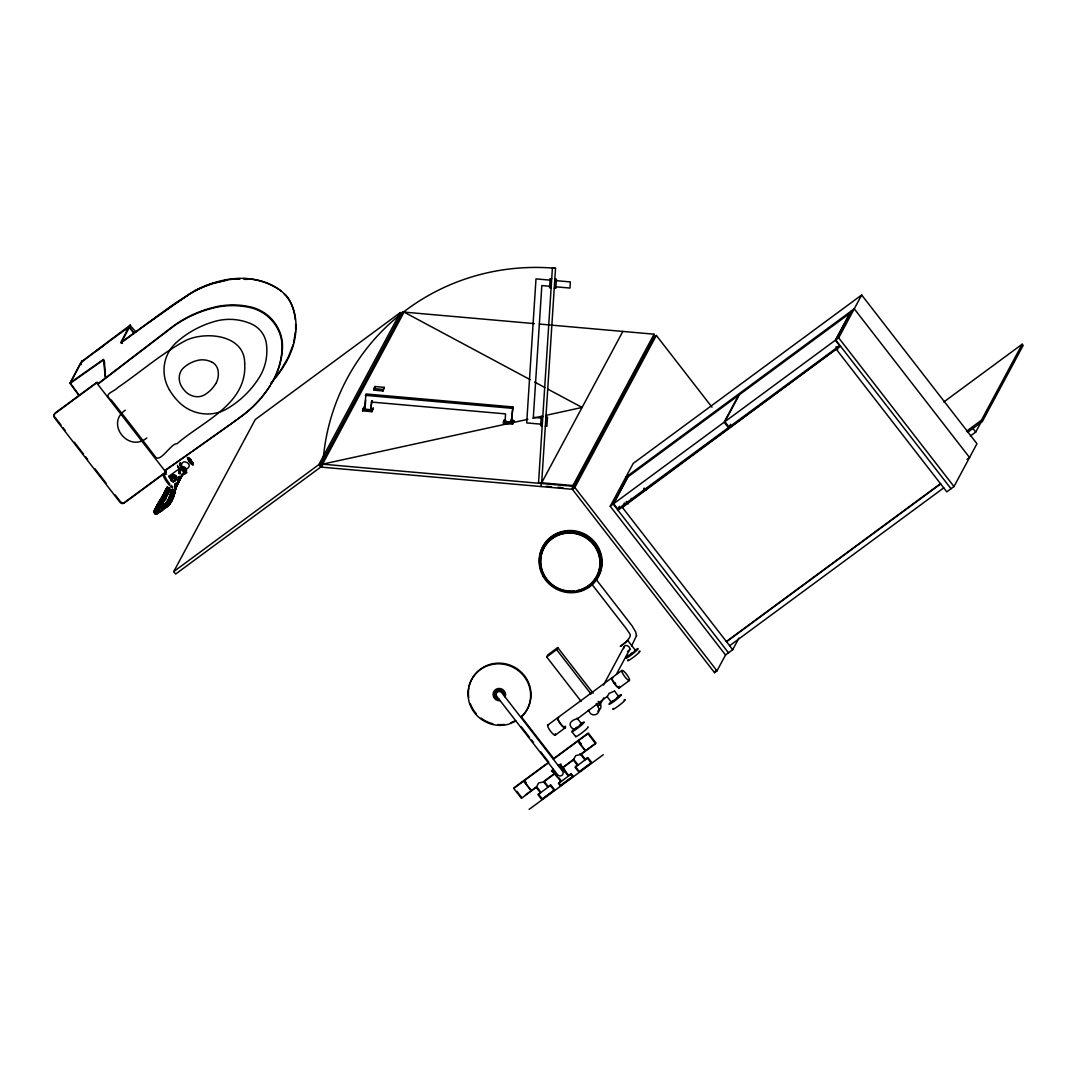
<?xml version="1.0" encoding="UTF-8"?>
<svg xmlns="http://www.w3.org/2000/svg" width="1077" height="1077" viewBox="0 0 1077 1077"><rect width="100%" height="100%" fill="white"/><g stroke="black" fill="none" stroke-linecap="round" stroke-linejoin="round"><path stroke-width="1.5" d="M166.343 503.457L168.174 501.37L169.681 502.38L169.829 503.861M181.501 465.897C181.286 457.348 194.17 464.429 187.115 468.616M192.554 463.81L192.554 463.81A3.366 0.754 56.3 0 1 192.379 464.012L192.312 463.958A3.554 0.808 50.6 0 0 192.554 463.81L192.823 463.379M188.69 459.287L189.687 461.427A3.406 0.929 53.7 0 0 190.279 462.275C195.947 466.758 186.254 455.827 191.06 461.131M189.269 460.593L188.946 459.327L189.983 461.548M170.691 478.201L170.718 479.077M170.92 479.373L173.437 477.905L174.797 479.655L173.895 481.432L174.905 479.346L174.057 478.067L172.239 477.784L170.987 479.077L171.324 480.854M174.918 479.965L174.514 478.498L172.858 477.69M171.135 492.526L171.23 491.597L171.31 493.481C172.603 495.137 175.268 495.083 173.087 496.12M167.554 501.694C167.608 495.932 174.851 500.603 169.951 503.39M171.755 492.943L171.58 490.022L168.631 500.872M187.963 458.263L188.031 458.829A3.958 0.889 53.6 0 0 192.137 464.308A3.958 0.889 53.6 0 0 191.127 460.741L191.639 461.629M168.86 499.163L169.008 498.193L168.631 500.199M171.189 477.367L171.149 478.323M534.327 323.612L402.461 311.967L320.933 464.025L320.731 467.081L175.645 574.054L173.734 571.591L255.262 419.545L400.348 312.572L402.26 315.036M321.108 466.395L321.309 463.325L322.912 463.473A220.731 213.798 28.2 0 1 555.53 268.294L541.677 482.792M322.346 467.23L322.548 464.16L404.063 312.115L530.153 379.642M362.572 410.875L363.784 407.268L362.572 410.875L371.942 411.697L373.154 408.102L371.942 411.697M371.161 402.031L505.544 413.891L505.059 421.551L511.306 422.103L512.935 406.931L366.045 393.967L364.416 409.139L370.663 409.691L371.902 400.644L370.663 409.691M365.157 407.752L365.655 400.092M373.786 388.609L373.692 390.143L383.062 390.964L384.274 387.357L374.904 386.535L373.786 388.609L383.156 389.43L384.274 387.357M374.796 388.07L374.904 386.535M383.062 390.964L383.156 389.43M504.319 421.215L504.413 419.693L503.201 423.288L512.585 424.123L513.796 420.515L510.673 420.245M511.306 422.103L512.935 406.931M512.585 424.123L513.796 420.515M541.112 486.548L541.314 483.479L622.843 331.433M725.71 654.641L716.999 670.877L714.549 672.681L572.358 489.308L572.56 486.239L654.089 334.193L539.335 324.056M572.735 488.608L572.937 485.552L538.554 482.509L552.407 268.011L555.53 268.294M400.348 312.572L318.819 464.618L320.731 467.081L572.358 489.308L653.887 337.263L654.089 334.193M167.877 501.653C167.608 499.324 170.974 492.835 173.034 497.345M169.641 499.459L170.004 495.649L171.781 494.141M189.714 459.3L188.798 459.394L189.283 460.444M171.566 490.089L170.583 495.164M165.871 503.578L166.935 501.842L166.343 502.797C168.968 499.62 170.664 507.711 166.531 505.773M192.002 462.814L192.796 463.339L192.675 462.598M588.338 710.268L590.654 713.768A5.318 5.143 28.2 0 0 598.004 706.647L599.862 703.187A11.268 10.918 28.2 0 1 598.139 701.369M191.235 461.643C193.9 466.233 187.519 457.671 189.754 459.879M162.223 503.686L162.439 501.519L159.867 500.872C154.698 504.426 165.602 498.422 161.173 505.611M161.119 505.396C163.839 504.157 163.583 498.153 160.069 500.307M164.35 495.393L164.175 493.118L166.221 491.974L167.649 493.576L166.302 495.514M165.171 496.268C173.141 493.064 162.115 487.571 164.175 495.757M168.187 493.226L167.85 490.466L165.293 490.937M168.241 493.145C171.714 489.685 165.279 486.158 164.821 491.893M178.715 482.011L179.24 479.225M179.051 480.638L180.047 478.848L178.97 477.367M179.172 476.99L180.169 478.107L179.832 479.884M178.54 479.023C179.657 482.281 181.811 476.734 179.011 476.492M181.219 476.626L181.151 477.394L181.623 476.276M191.814 462.922L191.437 462.1M162.533 503.242L163.596 499.526L161.025 498.88C158.265 500.549 165.481 498.53 162.99 502.461M166.127 496.995C166.693 493.656 162.075 494.33 162.089 497.157M163.206 500.967C169.789 499.095 163.919 490.008 162.681 497.062M189.983 460.714L188.879 459.354L189.377 461.05M170.139 497.278L170.166 495.77M171.876 492.404L171.539 490.237L171.162 494.047M169.506 498.193C168.268 495.38 172.32 498.261 172.549 499.109C173.222 495.46 167.487 498.099 170.503 494.155M577.043 718.117L581.795 724.107L574.647 729.21M614.469 691.003L618.885 696.765L611.736 701.867M295.542 331.124L293.577 343.105M171.014 492.431L171.472 494.047M169.533 497.534L170.004 495.649C168.726 498.705 171.822 489.47 173.922 494.208M174.582 491.92C173.034 488.756 169.627 492.391 170.664 494.868L170.597 493.858L170.758 494.572M130.492 325.2L129.375 327.26L133.938 332.981L130.196 328.229M548.381 762.866L523.88 780.933L531.567 790.855L536.265 787.381L538.621 782.925L543.683 781.915L554.574 773.892M565.21 772.142L562.571 767.834L573.341 760.039L575.71 755.583L580.759 754.573L585.457 751.113L577.77 741.191L553.336 759.218M169.776 496.901C170.099 492.499 174.245 497.561 173.437 496.847M158.965 512.181L157.188 513.621C153.89 512.894 156.784 507.792 159.059 510.067M168.699 499.499L168.86 498.53M185.325 470.286L184.638 472.224L185.257 469.922A2.8 2.706 28.2 0 0 183.952 468.172L183.938 468.212A2.356 2.289 28.2 0 0 182.821 467.862L181.919 467.983M166.046 497.251C168.833 494.006 163.448 491.866 162.721 495.797L163.394 494.882L160.083 501.478M160.244 500.024L160.486 501.397M160.715 499.216L160.958 501.29M164.875 499.176C165.387 500.011 161.456 494.922 161.483 499.068M157.875 505.261L159.786 505.49L159.881 507.913L161.321 504.588L159.167 502.959L157.794 505.423M161.106 504.534L162.452 502.636L160.298 500.993L157.929 504.682M158.413 503.188L158.252 504.642M158.642 502.784L160.594 505.382L159.988 506.513M159.558 501.209L159.611 502.259M159.786 500.818L160.015 502.192M162.856 495.608L164.539 497.937L164.552 499.755M160.311 507.146L160.217 505.409L159.033 504.521L157.646 504.776L156.838 506.607M157.78 506.809L157.309 505.14M157.754 506.136L157.525 504.75L158.884 504.09M154.549 511.023L156.138 507.28L155.896 508.856M155.734 510.579C153.594 508.129 159.275 502.959 159.84 507.657L160.298 507.079M155.802 507.9L155.613 508.882M166.491 495.743L168.025 493.522L167.285 491.556L165.198 491.502L164.216 493.697M165.104 493.939L164.579 492.606L164.027 493.387L167.218 487.181M165.293 493.576L165.548 490.547M167.177 487.289L166.383 490.035M167.083 487.518L166.477 489.321M171.485 491.785L171.418 490.87L171.593 492.391M156.582 510.404C152.517 509.973 154.751 516.61 157.592 513.164C154.374 516.448 152.813 510.296 155.667 508.492L157.754 508.546L158.494 509.838M170.058 496.066L170.314 494.747L170.785 496.362M174.299 494.181L174.959 489.146M174.945 489.106L177.53 483.815L174.73 492.31C175.039 489.335 170.987 491.193 171.553 490.641L171.781 490.143M171.297 491.314L171.055 492.808L171.755 490.291M170.731 493.562L173.666 494.155L172.845 498.139L174.38 493.899L174.016 494.976M173.774 495.864L169.829 503.121M167.77 493.98L166.773 491.731L164.364 492.754L165.144 491.516M166.491 495.137L169.52 490.6L166.491 494.464M169.695 490.304L169.56 490.587M171.324 501.586L171.149 500.105L169.601 499.163L168.093 500.078L168.685 501.505M164.269 499.634L164.768 497.534L162.21 496.887M167.164 494.962L165.319 497.359M168.914 504.009C173.451 502.434 165.737 498.543 166.787 503.349M82.04 361.145L80.654 363.124L81.273 364.565L80.681 363.474L70.086 383.399L78.917 395.421M171.108 492.081C172.441 489.766 176.022 492.566 174.084 494.747C175.201 494.814 173.384 489.214 171.203 492.364M125.282 329.656L129.307 327.435L121.189 342.769L150.942 321.027M627.851 640.586L620.433 646.348L627.851 640.586L635.605 650.575L628.174 656.351L629.035 655.247M160.917 511.387C158.871 514.214 156.582 507.94 159.827 508.088M175.241 490.116L178.284 481.756M130.142 328.35L128.728 327.395L130.034 325.133M80.708 363.245L82.108 360.701M636.547 635.551L631.499 646.133M503.942 695.513L503.996 695.284A4.725 4.577 28.2 0 0 499.916 690.034A4.725 4.577 28.2 0 0 494.68 693.898A4.725 4.577 28.2 0 0 498.759 699.161L498.988 699.161M171.31 492.701C174.164 491.516 174.124 495.73 174.945 491.677M184.881 472.359L185.958 471.376M170.247 503.39C172.63 501.155 168.645 500.011 168.524 499.216L168.174 500.199C169.627 498.207 165.575 502.501 167.514 503.484M174.824 492.216L173.909 494.195M175.349 489.577L173.828 491.839M174.016 494.572L174.757 492.418L173.653 494.114M70.207 382.725L80.479 363.272L83.966 360.283M174.097 492.216C176.251 488.716 173.841 494.478 174.689 492.768M174.73 492.31L175.134 490.695L173.989 492.741M169.318 491.045L168.779 488.635L166.437 488.823M170.179 495.245C172.36 491.099 175.861 497.493 172.024 499.149M178.419 482.415L178.122 483.196L179.684 479.965L178.917 478.296M177.368 482.644L179.644 480.342L179.105 477.919M180.411 478.861L179.886 476.451M169.641 496.847C171.512 492.633 173.989 498.543 172.724 498.678M189.135 460.552L189.027 460.35A3.366 0.889 52 0 1 188.569 459.596A3.554 0.7 56 0 1 188.34 458.95A3.366 0.848 51.3 0 0 188.569 459.596L188.892 460.229M175.147 490.21L175.605 488.231M185.971 471.955L185.931 471.713A15.145 3.514 50.1 0 1 185.984 471.605L185.998 471.564M184.517 472.951L181.434 474.836M293.254 344.546L288.071 357.645L281.205 369.492A110.15 106.704 28.2 0 1 274.11 378.808M185.204 471.968L185.661 470.986A2.625 2.544 28.2 0 0 185.648 469.693M185.917 472.291L186.429 471.147A3.325 3.218 28.2 0 0 186.415 469.532A3.931 3.81 28.2 0 0 184.544 467.122A3.352 3.244 28.2 0 0 182.942 466.664L180.465 467.405L179.065 469.518A3.352 3.244 28.2 0 0 178.984 470.084M574.351 729.748C565.815 724.74 571.658 719.719 577.582 718.682L607.428 696.321M168.093 499.984L168.254 501.599M180.007 479.548L180.29 478.767L179.442 479.898M178.782 481.688L176.816 483.748L175.941 487.746M173.612 496.295L173.034 497.089M157.538 509.852C154.886 506.634 153.674 514.025 154.011 512.046L155.155 513.716L157.255 513.177M173.06 497.83L172.266 499.782M154.469 511.737L154.9 509.784L154.078 511.615L154.644 512.975M156.044 507.429L158.05 503.753M162.223 496.591L162.142 498.597M172.899 495.662L174.137 494.693L172.899 496.699M156.892 510.538L155.451 510.215L154.213 511.279L155.007 509.892L157.107 509.919M168.833 498.543L168.524 499.486L169.627 498.422L171.055 498.772L171.808 500.455M157.013 510.215L154.563 510.336M167.622 492.283L169.897 489.873M177.799 483.95L177.772 482.119M160.096 507.536L160.648 504.642L158.736 503.726L157.444 504.803L158.077 504.009M162.91 502.501L161.187 503.807M163.691 501.263L163.327 498.557L161.913 498.207L160.621 499.297M175.093 489.887L176.238 486.642M172.414 499.445L170.422 501.33M171.633 477.838L172.333 476.842A2.033 1.966 28.2 0 1 175.564 478.121A2.073 2.006 28.2 0 1 173.855 480.611M159.827 507.94L159.8 506.177L158.615 505.288M155.021 509.381L156.905 508.586L158.332 510.188M172.105 500.118L170.96 500.926M177.274 485.027C176.749 486.602 176.507 482.725 174.864 483.977M160.89 506.028L160.863 504.251L158.952 503.336M171.943 500.468L170.624 501.626M155.196 509.031L155.142 511.01M161.321 505.248C163.246 501.451 156.353 504.049 159.194 502.057L161.537 502.38L161.765 504.467M186.281 471.699L184.732 472.655M505.059 421.551L505.8 420.165M572.358 489.308L574.822 487.491L656.351 335.445L711.991 407.2M738.916 638.082L732.697 649.687L725.521 654.978L610.228 506.257L633.195 463.42L861.667 294.99L976.96 443.697L953.993 486.548L946.818 491.839L836.317 349.311L837.839 346.471M610.228 506.257L613.19 504.076L628.753 475.051M613.621 503.699L628.012 476.842L738.539 395.367L724.134 422.224L613.621 503.699L617.848 509.152L728.375 427.677L724.134 422.224M617.848 509.152L619.356 506.325M619.517 507.429L617.996 510.269L622.196 507.173L624.485 502.905M581.109 701.356L546.699 656.97L547.803 654.897L557.724 647.573L593.131 693.238M546.699 656.97L556.621 649.646L557.724 647.573M724.888 421.672L739.28 394.828L849.807 313.34L835.402 340.197L724.888 421.672L729.116 427.125L839.629 345.65L835.402 340.197M729.116 427.125L730.623 424.298M603.537 684.985L624.095 646.644M627.258 640.748C632.091 634.326 630.772 635.726 626.181 628.47L592.404 584.919M599.849 705.139L603.807 697.761M616.461 674.162L629.91 649.081M951.018 488.743L835.725 340.022L851.288 310.997M835.725 340.022L838.687 337.841L861.667 294.99M714.549 672.681L716.124 669.732M966.554 431.19L981.43 420.232L1022.194 344.196L1023.15 345.448L982.386 421.47L967.509 432.429M970.323 436.064L975.722 432.079L981.241 421.794M985.967 412.962L990.705 404.144M994.636 396.794L996.225 393.845M1009.62 368.846L1012.784 362.962M175.107 490.816L173.787 492.095M173.922 491.314L175.349 489.093M174.043 492.472L174.999 488.877M174.743 492.014L173.76 494.76M174.312 494.101L172.616 495.433M174.137 494.693L173.303 496.026M158.427 508.761L156.879 507.832L155.101 509.259L156.717 506.877L158.481 507.105L159.234 508.398M163.219 502.057L163.367 499.93L161.456 499.014L158.925 503.457M165.535 498.059L165.225 495.353L163.812 495.003L162.519 496.08M165.373 496.645L166.935 495.689L167.204 493.926L165.858 492.701L163.839 493.751L164.646 492.593M165.831 497.561C160.217 508.129 167.958 494.733 161.092 498.489M177.934 481.554L179.28 480.907L181.596 476.546L179.092 479.346M165.575 490.439L167.554 487.935L169.722 489.564M163.071 502.205L162.708 502.865L164.391 500.065M164.108 500.468L162.115 502.219M166.37 496.605L164.579 499.674L165.481 497.453L164.067 495.837M162.95 506.392L161.052 506.984L162.223 510.525C159.302 513.271 158.817 504.426 162.358 507.846M168.416 492.499L167.339 490.641L164.956 491.57L167.177 489.375L168.51 489.995L168.941 491.772L168.416 489.375L166.06 489.55M156.138 507.28L155.465 508.532L157.43 507.523L158.857 509.125M165.01 498.907C166.437 497.184 162.681 494.882 162.344 497.116M166.208 496.901L164.835 499.028M179.617 480.288L178.499 481.136M181.394 477.003L179.671 478.915M165.521 506.607C170.772 508.6 165.239 499.23 165.468 504.736M181.919 468.791L183.157 467.674M172.051 500.091L170.906 498.207L168.874 498.597M156.757 506.069L156.178 507.092L156.811 506.298C155.411 508.546 155.451 507.536 156.273 508.815M156.959 505.678L157.43 505.153L156.38 506.715L157.148 506.58M271.444 383.533L273.019 380.8A78.863 76.386 28.2 0 0 282.443 348.436A40.374 39.109 28.2 0 0 250.187 306.824A78.863 76.386 28.2 0 0 215.669 306.837L210.392 308.184A119.87 116.101 28.2 0 0 173.518 325.9L98.115 383.6L97.011 382.173L55.425 412.828A3.15 3.056 28.2 0 0 54.402 416.274M171.391 501.559L169.022 504.992L167.46 505.382M159.827 512.127L158.265 512.989L156.852 511.185L157.054 509.838L158.992 508.95M172.603 498.772L171.62 500.132M271.821 382.833L269.883 386.091A119.87 116.101 28.2 0 1 242.352 415.843L164.862 470.864M158.777 502.461L159.409 501.653M159.234 501.68C159.611 498.691 164.512 501.074 162.264 502.569M159.463 501.276L160.567 499.688M159.692 500.886L160.823 499.001M173.289 496.914L173.505 496.093M160.379 499.688L161.16 499.122M161.321 498.099L163.583 495.407M161.981 496.995L161.011 499.876M173.68 495.73L172.993 496.403M166.248 489.187L165.346 491.516M170.153 503.538L168.591 504.48M157.444 504.803L159.288 502.313M157.417 513.123C155.317 515.991 153.297 510.31 156.582 510.054M174.999 490.991L173.787 489.981M176.238 487.073L175.12 487.194M128.728 327.341L120.678 342.674L173.007 304.697L195.193 290.48A109.706 106.26 28.1 0 1 220.475 280.976C243.442 275.093 270.987 278.526 287.438 296.983C301.075 317.082 297.09 344.303 284.974 364.161A109.706 106.273 28.2 0 1 270.987 382.941M160.729 506.298L161.779 504.198L161.025 502.515L158.965 502.447L157.659 504.426M170.085 503.673L168.981 504.79L167.177 504.628M166.612 488.379L167.231 487.262M164.593 492.297L165.198 491.502L164.216 493.024M164.956 491.57L166.989 489.739L168.699 491.018M163.839 493.751L164.606 492.364M158.548 502.865L160.096 500.468M154.334 510.956L155.034 509.609M154.442 510.66L155.007 509.892L155.559 510.942M177.018 484.637L178.122 483.25L177.907 481.096M180.519 468.468L179.994 469.235A3.016 2.921 28.2 0 1 180.532 468.374M166.841 487.921L167.581 487.316M166.275 489.012L166.895 488.218L166.423 488.743M165.333 490.829L165.952 490.048L166.41 491.381M157.43 505.153L156.69 508.048M157.013 505.571L157.646 504.776L157.013 505.921M165.225 498.018L165.643 496.672L164.66 495.555L162.681 496.08L161.563 497.695L162.99 496.982M160.15 500.091L161.738 497.682M162.923 495.676L162.277 496.484L163.367 495.878M154.94 509.69L156.73 508.923L158.09 510.161M174.393 481.069L173.559 481.432M158.077 503.74L158.507 503.228L157.605 504.521M177.301 484.529L177.84 483.856L177.193 484.287M176.816 485.983L175.995 486.75M189.04 459.004L189.256 458.802M156.596 510.646L154.711 510.808L154.509 512.396M161.738 497.399L162.681 496.08M189.135 458.775L189.013 458.465A3.945 0.781 51.3 0 1 189.269 458.64M190.871 460.31L190.279 459.744A3.945 0.7 53.1 0 1 190.871 460.391L191.033 460.593M189.794 460.714L191.45 462.504M189.067 458.573L189 458.654A3.419 0.767 53.6 0 1 190.804 460.512L190.548 460.041A3.931 1.023 54.5 0 0 189.7 459.085L189.431 458.815M611.44 702.406L607.253 696.806M191.625 463.083L190.696 461.912M180.236 479.077L179.28 479.669M169.722 490.17L168.362 490.816M168.779 492.001L167.622 492.956M159.827 506.163L161.173 505.53M160.958 505.921L159.908 507.159M191.881 463.797L190.912 462.975M165.602 497.964L164.243 498.597M163.004 502.367L162.035 502.959M162.304 503.551L160.958 504.198M161.86 504.346L160.89 504.938M612.234 701.342L612.948 700.696M162.519 505.853L163.421 505.032C164.606 506.446 163.569 502.797 165.67 504.399C166.868 505.396 166.841 508.506 164.808 507.967M171.903 490.816L172.307 489.981M171.445 491.516C172.535 489.833 175.928 492.095 173.868 493.293M170.947 493.226L172.643 492.687L173.855 493.562M171.028 492.876L172.441 492.068L174.03 492.983M170.664 494.114L172.724 493.697L173.814 495.178M170.247 495.326L171.943 494.801L173.141 495.676M169.049 498.247C171.445 496.093 173.612 500.684 170.812 501.855M191.45 460.31L191.006 460.269A4.671 1.05 53.6 0 0 187.613 458.465A4.671 1.05 53.6 0 0 192.433 464.847A4.671 1.05 53.6 0 0 191.248 460.633M191.625 463.554L190.979 462.585M575.858 728.039L576.707 727.312M185.89 471.888L184.638 472.722M644.342 489.389L643.804 488.675M166.773 506.957L167.756 506.15M163.408 505.032C160.729 506.042 165.723 509.219 162.587 510.242L161.065 511.265L162.115 509.758M630.61 653.86L631.566 653.093M520.81 717.269L522.385 716.017A31.529 30.546 28.2 0 0 511.373 666.515A31.529 30.546 28.2 0 0 468.051 692.39A31.529 30.546 28.2 0 0 508.707 724.188L515.977 721.065M161.146 506.823L162.102 506.069M174.932 490.452L173.599 491.112M172.145 498.839C175.053 495.689 167.595 495.03 169.102 499.176M175.228 488.446L175.955 487.289L175.201 485.996M149.205 322.238L189.646 293.873M97.751 384.287L173.155 326.6A119.87 116.101 28.2 0 1 210.015 308.87L215.306 307.524A78.863 76.386 28.2 0 1 249.81 307.51A40.374 39.109 28.2 0 1 282.066 349.123A78.863 76.386 28.2 0 1 272.643 381.5M181.609 469.087L182.928 468.064M176.09 486.966L176.44 484.906L174.932 484.704M175.834 487.1L176.291 485.929L175.295 484.825M181.623 476.465L180.276 477.111M83.885 360.324L88.449 356.877M180.626 477.676L181.219 477.219L180.061 478.175M237.64 418.993L242.715 415.157A119.87 116.101 28.2 0 0 260.567 398.463M88.368 356.918L113.354 338.286M95.759 351.439L104.536 344.909M233.197 422.305L236.523 419.815M125.295 410.189C105.075 423.705 128.661 453.175 146.822 437.949M232.094 423.126L192.581 451.196M169.237 476.088L177.786 469.787M180.182 477.461L182.753 475.563M186.94 472.547L184.598 474.217L184.154 473.638M173.734 571.591L318.819 464.618M653.887 337.263L656.351 335.445M625.791 477.232L854.249 308.803L969.556 457.523L967.079 459.34M836.317 349.311L840.531 346.215M943.775 402.004L1022.194 344.196M547.641 725.171L557.536 717.874M557.778 717.699L611.682 677.958M611.924 677.783L621.819 670.486M555.328 735.079L565.223 727.796M619.612 687.691L629.506 680.395M514.106 787.718L524.001 780.421L525.926 782.912M553.228 769.113L551.397 771.092A11.268 10.918 28.2 0 1 554.52 773.824L557.711 777.419M558.169 765.464L560.915 763.997A11.618 11.255 28.2 0 0 562.571 767.834M726.356 641.515L940.477 483.654M726.544 641.757L940.665 483.91M554.453 770.688L553.201 771.603L560.955 781.606M559.394 767.039L560.578 766.178L568.333 776.167M525.509 794.893L531.688 790.343M533.102 789.293L536.629 786.695M553.726 774.094L544.047 781.229L548.26 786.654L550.724 784.837L554.574 789.791L542.202 798.905M563.015 767.241L573.718 759.352L577.932 764.778L575.455 766.609L579.291 771.563L591.663 762.449L587.813 757.494L585.336 759.312L581.136 753.887L579.655 753.94M581.136 753.887L585.834 750.427M586.076 750.238L595.971 742.942L588.284 733.033L578.389 740.33L581.27 744.045M729.627 645.729L943.748 487.868M529.103 809.392L603.282 754.708M113.341 338.393L120.759 332.847M180.923 467.418L180.155 468.468M181.259 467.176L182.201 466.476L182.78 467.189M152.234 320.098L162.519 312.626M120.732 332.955L127.759 327.852M163.866 311.657L173.357 304.899M166.814 488.096L168.106 487.544L169.668 488.473M156.34 506.904L158.359 506.54L159.342 507.657M70.476 382.577L103.486 359.381L104.456 361.737L105.452 376.91M70.086 383.399L103.486 359.947L105.384 377.475M174.595 304.037L189.256 294.263A110.15 106.65 27.7 0 1 214.148 283.022M191.437 451.977L165.239 470.164L166.343 471.591L124.757 502.245A3.15 3.056 28.2 0 1 121.513 502.515M616.663 697.788L618.898 696.59M579.574 725.131L581.809 723.932M837.61 347.548L836.762 347.4M171.943 477.905L171.431 480.773M172.589 498.314L171.526 498.705M157.094 513.11L154.94 513.217M191.706 461.723C192.81 463.568 190.077 459.071 191.827 462.006M169.627 490.062L168.55 490.452M169.062 491.166L168.375 491.489M168.874 491.529L167.42 491.893M168.497 492.256L167.433 492.647M168.12 492.983L167.433 493.32M167.743 493.724L166.289 494.074M160.46 506.567L159.759 506.89M165.077 498.624L164.391 498.961M164.135 500.24L163.058 500.617M185.015 473.261L183.817 473.84M190.683 462.477L189.714 461.198M171.93 490.439L173.72 490.25L174.811 491.731M171.485 492.108L173.262 491.933L174.272 493.037M170.624 494.774L172.737 494.801L173.397 496.78M169.897 496.672L171.674 496.51L172.683 497.628M190.817 293.213L195.543 290.602A110.729 105.829 32.1 0 1 214.04 283.157M168.362 499.849C170.772 498.072 172.71 503.403 169.277 502.771M188.502 458.452A3.406 0.754 50.8 0 0 188.354 458.546A3.608 0.821 56.6 0 1 188.502 458.452A3.419 0.767 53.6 0 0 189.552 461.387A3.419 0.767 53.6 0 0 192.352 464.039A3.419 0.767 53.6 0 0 191.262 461.118L191.612 461.939M174.043 490.775L174.716 490.439M175.012 488.244L176.197 487.329L175.026 487.504M174.73 488.904L175.901 487.989L175.591 486.885M176.305 485.471L176.991 485.148M175.955 486.185L177.49 484.569L175.753 485.889M178.122 481.863L178.809 481.54M177.018 484.044L178.93 481.042L177.49 479.427M174.487 481.029L176.022 479.723L176.103 477.663A2.733 2.639 28.2 0 0 175.08 476.33L171.903 476.371L171.001 479.332A2.733 2.639 28.2 0 0 171.701 480.382M510.525 722.869L514.887 720.998M156.69 513.985L158.157 511.898M157.215 505.544L158.09 504.884M181.905 467.566L180.949 468.024A3.016 2.921 28.2 0 1 184.396 468.037A3.016 2.921 28.2 0 1 185.15 472.157M173.882 491.57L175.08 489.752M169.681 489.537L168.55 489.698M169.493 489.9L168.362 490.062M167.043 494.653L166.302 494.828M160.796 505.598L160.042 505.773M180.721 468.657L182.094 468.468M172.697 495.151L173.424 494.962M170.731 500.657L171.472 500.468M180.074 477.474L181.582 476.572L180.788 478.053L180.357 476.344M177.557 482.281L178.297 482.106M322.548 464.16L509.798 423.248M513.083 422.534L527.865 419.303M532.792 418.226L542.646 416.072M545.931 415.345L582.078 407.456L547.951 389.187M627.406 651.464C634.515 648.96 624.027 641.178 623.664 648.65M181.865 467.66L182.902 467.431A2.625 2.544 28.2 0 1 184.113 467.889A3.11 3.016 28.2 0 1 185.594 469.787M227.368 280.087L214.027 283.13L227.705 279.764L239.121 278.62M156.528 507.24L158.575 507.738L159.046 509.152M165.158 497.022C169.708 495.662 162.264 491.435 163.139 496.268M164.862 498.153L164.094 498.18M162.964 501.37L162.196 501.397M162.735 501.761L161.967 501.788M182.363 467.916L182.807 467.889M180.088 476.721L180.855 476.68M234.221 279.253L239.834 279.064M181.488 469.101L179.186 470.555A3.918 3.756 -36.9 0 0 178.809 471.847L179.428 473.799M157.471 506.015L159.625 507.657M243.55 278.566C256.945 278.889 270.327 283.036 281.151 291.019M244.156 279.226L247.064 279.428M551.72 278.741L550.159 278.593L549.553 287.788L551.128 287.936M554.843 279.01L556.405 279.145L555.813 288.34L554.251 288.205M550.051 280.128L535.996 278.889L526.693 422.911L540.748 424.15M556.297 280.68L570.366 281.932L569.975 288.057L555.907 286.819M549.66 286.267L541.839 285.567L533.33 417.337L541.152 418.024M365.305 395.34L512.194 408.318M542.808 416.624L541.246 416.489L540.654 425.684L542.216 425.819M545.931 416.907L547.493 417.041L546.901 426.236L545.339 426.102M362.666 409.341L372.05 410.175M503.309 421.767L512.679 422.588M320.933 464.025L572.56 486.239M546.416 486.292L551.357 486.723M557.926 487.302L562.867 487.746M175.174 483.304L176.682 483.573L176.991 484.96M168.456 503.444L169.21 503.565M173.882 475.011L176.695 477.798M189.929 459.435L190.467 460.566M165.266 473.476L164.296 473.624L164.377 475.145A8.818 1.992 53.6 0 0 169.789 483.896M121.324 342.486L122.388 343.442M166.046 492.337L167.474 494.33C168.147 495.205 162.452 490.964 163.744 495.837M211.536 361.872L212.331 362.289A11.443 11.08 28.2 0 1 217.769 369.303L217.998 370.219A20.49 19.844 28.2 0 1 215.858 383.56M534.609 382.025L544.989 387.599M174.878 485.808L176.143 486.265M169.022 487.356L169.856 488.11M178.028 479.184L179.024 480.302L178.567 482.415L177.799 480.477M177.665 479.911L178.742 481.406M175.403 476.653L175.066 476.371A2.868 2.773 28.2 0 0 170.88 477.353M189.862 461.71L190.508 462.558A3.406 0.902 55 0 0 191.208 463.285L191.423 463.487M175.066 486.319L175.632 487.544M175.766 484.677L176.52 485.969M598.004 706.647L596.241 703.456M163.367 508.721L165.023 508.277L163.812 504.83C166.154 502.986 162.802 504.803 164.444 505.584M284.193 294.034C291.342 300.537 294.263 310.418 295.34 319.761M171.983 493.454L171.203 492.243M644.14 488.11L646.213 490.479M190.441 462.895L188.825 460.7M162.142 499.284L161.604 497.964M156.717 508.721L156.192 507.402M167.541 489.187L167.016 487.868M167.352 489.564L166.827 488.231M166.235 491.745L165.71 490.425M615.6 683.572L614.725 682.293M190.885 460.835L190.952 461.212M135.85 331.891L130.061 325.267L82.242 361.105M182.727 466.785L182.565 467.189M981.43 420.232L982.386 421.47M972.841 428.363L975.722 432.079M838.687 337.841L953.993 486.548M626.262 501.411L628.187 503.888M622.196 507.173L732.697 649.687M613.19 504.076L728.496 652.797M574.822 487.491L716.999 670.877M595.312 578.376L631.97 625.683L635.659 631.903L636.561 636.117M556.621 649.646L591.031 694.046M571.874 731.687L575.71 736.641M581.028 744.22L578.147 740.505L553.699 758.531L521.174 716.582L522.762 715.316A31.529 30.546 28.2 0 0 514.214 667.026A31.529 30.546 28.2 0 0 469.141 686.399M580.759 754.573L584.973 759.999M573.341 760.039L577.555 765.464M562.8 767.874L568.696 775.48L571.187 773.636L573.112 776.113L560.754 785.227L558.828 782.75L561.319 780.919L558.896 777.782M521.403 726.908L529.507 737.355M531.54 739.966L533.559 742.578M540.654 751.719L548.758 762.179L524.243 780.246L526.168 782.723M543.683 781.915L547.883 787.341M537.477 787.785L539.994 791.043M536.265 787.381L540.466 792.807M538.365 793.951L541.246 797.667M516.987 791.433L521.793 797.626M190.037 461.064L189.269 460.067M54.873 417.122L61.012 425.052M63.058 427.69L65.105 430.329M74.326 442.203L83.535 454.077M85.581 456.715L87.627 459.367M94.789 468.603L106.044 483.115M115.252 494.989L120.368 501.599A3.15 3.056 28.2 0 0 121.082 502.272M79.2 395.272L70.355 383.25M189.942 462.127L189.417 461.414M174.528 489.887L175.012 490.91M174.461 490.156L174.959 491.57M174.932 487.787L175.416 489.2M179.145 468.885L178.594 468.037M562.934 767.147L565.573 771.455M835.954 346.834L837.718 349.419M169.776 499.136L169.412 497.211L169.129 498.139L170.664 497.009L172.387 498.288M170.153 495.407L170.489 497.264M555.395 773.811L556.217 775.238M160.958 500.603L160.661 499.566M158.642 504.561L158.346 503.538M167.487 488.541L167.204 487.504M166.935 489.631L166.639 488.595M166.37 490.735L166.073 489.698M165.239 492.916L164.956 491.879M164.296 494.747L164.014 493.71M155.68 509.933L155.398 508.896M170.462 496.376L170.341 494.814M175.349 487.504L175.497 488.527M175.955 477.353L176.13 477.757A2.868 2.773 28.2 0 1 174.003 481.365M177.247 483.183L177.328 484.65L177.49 483.91M171.149 480.584L170.933 479.992A2.868 2.773 28.2 0 0 171.849 480.867M170.395 495.097L170.651 495.783M177.543 465.87L177.449 465.399M177.597 482.469L177.772 483.963L177.584 483.183M156.717 507.348L156.609 506.634M164.498 493.683L164.391 492.983M614.59 691.03L609.07 693.386L607.186 696.806M171.808 491.327L171.66 490.816M171.58 491.327L171.418 490.87M170.61 502.111L168.483 500.415L167.42 502.434M170.812 493.279L170.92 494.006L170.866 493.064M171.593 491.26L171.526 490.708M180.936 476.626L181.03 477.394M171.606 489.833L171.687 490.749M170.61 493.939L170.664 494.868M170.247 495.11L170.193 496.349M295.623 324.54L295.717 329.575M539.981 565.963A31.529 30.546 28.2 0 1 561.48 531.648A31.529 30.546 28.2 0 1 599.337 549.351A31.529 30.546 28.2 0 1 587.059 587.961M585.646 588.715A31.529 30.546 28.2 0 1 577.999 591.367M569.868 591.973A31.529 30.546 28.2 0 1 563.365 590.936M554.345 586.992A31.529 30.546 28.2 0 1 545.891 579.251M541.233 570.648A31.529 30.546 28.2 0 1 540.317 567.539M574.203 591.017A29.941 28.998 28.2 0 1 542.606 550.899A29.941 28.998 28.2 0 1 592.767 543.252A29.941 28.998 28.2 0 1 577.272 590.546M638.93 651.45A7.889 0.821 -37.8 0 1 634.366 656.553L632.724 657.778A7.889 0.821 -37.8 0 1 628.147 659.824M634.528 650.521A7.889 0.821 -37.8 0 1 637.019 650.158A7.889 0.821 -37.8 0 1 627.474 657.562A7.889 0.821 -37.8 0 1 628.308 655.355M619.477 686.332A6.3 1.427 53.6 0 1 615.034 684.11A6.3 1.427 53.6 0 1 612.813 677.756M619.221 686.52A6.3 1.427 53.6 0 1 614.792 684.299A6.3 1.427 53.6 0 1 612.571 677.931M565.331 726.261A6.3 1.427 53.6 0 1 560.888 724.04A6.3 1.427 53.6 0 1 558.667 717.672M580.584 723.986A7.889 0.821 -37.8 0 1 583.29 723.434A7.889 0.821 -37.8 0 1 573.785 730.866A7.889 0.821 -37.8 0 1 574.364 728.846M587.746 726.988A7.889 0.821 -37.8 0 1 582.63 732.293A7.889 0.821 -37.8 0 1 575.751 736.358M624.041 700.01A7.889 0.821 -37.8 0 1 619.719 704.95A7.889 0.821 -37.8 0 1 613.284 708.41M617.659 696.644A7.889 0.821 -37.8 0 1 620.379 696.092A7.889 0.821 -37.8 0 1 610.861 703.523A7.889 0.821 -37.8 0 1 611.453 701.504M599.862 703.187A5.318 5.143 28.2 0 1 597.735 711.089M565.075 726.437A6.3 1.427 53.6 0 1 560.632 724.215A6.3 1.427 53.6 0 1 558.424 717.847M555.193 733.733A6.3 1.427 53.6 0 1 550.751 731.512A6.3 1.427 53.6 0 1 548.53 725.144M504.278 724.444A31.529 30.546 28.2 0 1 497.749 724.552M492.876 723.744A31.529 30.546 28.2 0 1 481.042 718.103M476.222 713.634A31.529 30.546 28.2 0 1 470.353 703.86M468.724 697.586A31.529 30.546 28.2 0 1 468.832 687.961M500.199 700.71A6.3 6.112 28.2 0 1 493.078 694.207A6.3 6.112 28.2 0 1 500.657 688.62A6.3 6.112 28.2 0 1 505.14 697.061M181.515 474.728A2.948 2.854 28.2 0 0 183.669 474.217A2.948 2.854 28.2 0 0 183.521 469.572A2.948 2.854 28.2 0 0 179.32 473.22M180.128 473.341A2.073 2.006 28.2 0 1 180.667 470.393A2.073 2.006 28.2 0 1 183.602 471.309A2.073 2.006 28.2 0 1 182.444 474.055M180.222 473.288A1.925 1.858 28.2 0 1 180.64 470.622A1.925 1.858 28.2 0 1 183.346 471.241A1.925 1.858 28.2 0 1 182.646 473.853M181.771 467.876A2.773 2.679 28.2 0 1 184.248 468.239M184.221 468.212A2.773 2.679 28.2 0 1 184.692 472.305M181.421 474.661A2.639 2.558 28.2 0 0 184.275 472.911A2.639 2.558 28.2 0 0 181.717 469.559A2.639 2.558 28.2 0 0 179.334 472.938M179.455 473.301A2.639 2.558 28.2 0 1 179.294 472.938M181.542 474.553A2.719 2.625 28.2 0 0 181.959 474.58A2.719 2.625 28.2 0 0 184.544 471.928A2.719 2.625 28.2 0 0 181.771 469.289A2.719 2.625 28.2 0 0 179.347 472.763M171.337 477.892A2.598 2.517 28.2 0 1 173.626 475.347A2.598 2.517 28.2 0 1 176.453 477.474M171.66 479.548A2.073 2.006 28.2 0 1 172.657 476.721A2.073 2.006 28.2 0 1 175.43 478.08M170.92 478.376A3.056 2.962 28.2 0 1 173.572 474.917A3.056 2.962 28.2 0 1 176.951 477.878M173.209 482.119A3.796 0.862 53.6 0 1 173.02 482.011M169.533 477.623A3.796 0.862 53.6 0 1 169.951 476.29M170.691 486.562A8.912 2.019 53.6 0 0 171.256 487.073A8.912 2.019 53.6 0 0 172.724 488.137M169.506 485.337A8.912 2.019 53.6 0 1 163.664 476.599A8.912 2.019 53.6 0 1 165.104 474.486M173.384 482.025A3.823 0.862 53.6 0 1 173.195 481.904M170.449 478.834A3.823 0.862 53.6 0 1 169.264 476.209A3.823 0.862 53.6 0 1 170.543 476.505M172.683 486.75A8.818 1.992 53.6 0 1 171.014 485.229M165.225 473.395A8.818 1.992 53.6 0 1 166.545 474.217M188.058 458.91A3.958 0.889 53.6 0 1 190.871 460.391M191.868 461.818A3.891 0.714 55 0 1 192.433 462.841M188.61 458.169A3.945 0.781 51.3 0 1 188.812 458.29M191.544 463.877A3.945 1.05 55.3 0 1 190.764 463.097M179.98 463.999A4.402 0.996 53.6 0 0 181.313 466.718A4.658 1.05 53.6 0 1 181.071 463.635M183.844 468.428A2.544 2.464 28.2 0 1 185.056 469.989L184.907 471.376A2.881 2.787 28.2 0 1 184.692 471.726M180.317 463.783A4.402 0.996 53.6 0 0 180.936 466.987A4.658 1.05 53.6 0 1 180.424 463.743M187.829 458.546A4.308 1.023 51.2 0 1 187.842 458.062M181.313 466.718A4.416 0.996 53.6 0 1 180.909 463.635A4.402 0.996 53.6 0 0 179.994 463.487M185.271 469.895A2.356 2.275 28.2 0 1 185.284 471.039M270.26 385.404A119.87 116.101 28.2 0 1 261.442 397.426M215.79 383.52A33.629 32.579 28.2 0 1 204.388 394.922C198.276 398.463 190.198 396.511 185.473 391.543A26.831 25.983 28.2 0 1 181.623 386.576C178.028 380.881 178.284 372.602 183.453 367.917A33.629 32.579 28.2 0 1 197.805 360.324A20.49 19.844 28.2 0 1 211.509 361.926M244.681 363.474C247.427 404.198 202.436 421.457 177.072 443.724C171.351 442.701 159.908 464.106 155.088 456.473C140.777 437.639 126.319 418.913 111.618 400.375C102.019 393.845 113.57 392.311 117.837 387.558C140.643 371.928 161.698 353.364 186.119 340.278C206.501 330.922 244.991 334.947 244.681 363.474M169.183 497.789L168.981 498.463L169.183 497.789M177.705 483.842L177.449 484.663L177.705 483.842M167.527 501.088L167.285 501.734L167.527 501.088M166.935 501.976L166.666 502.663L166.935 501.976M165.091 503.673L166.706 502.192L165.091 503.673M623.018 506.244L622.385 507.415L837.139 348.396L623.018 506.244M631.418 498.449L631.512 499.432L631.418 498.449M632.118 499.23L632.199 500.226L632.118 499.23M167.352 501.263L167.029 501.855L167.352 501.263M155.263 508.99L154.725 509.986L155.263 508.99M96.634 382.86L55.062 413.514A3.15 3.056 28.2 0 0 54.51 417.822L119.991 502.286A3.15 3.056 28.2 0 0 124.394 502.946L165.966 472.291L96.634 382.86M523.624 781.121L513.742 788.404L521.43 798.326L531.311 791.03L523.624 781.121M587.907 733.72L578.026 741.016L585.713 750.925L595.594 743.642L587.907 733.72M550.36 785.523L537.988 794.638L541.839 799.592L554.197 790.478L550.36 785.523M587.45 758.181L575.078 767.295L578.928 772.249L591.286 763.135L587.45 758.181M570.823 774.336L558.465 783.437L560.377 785.914L572.749 776.813L570.823 774.336M562.49 771.038L501.815 692.767A3.15 3.056 28.2 0 0 497.412 692.121A3.15 3.056 28.2 0 0 496.86 696.415L557.549 774.686A3.15 3.056 28.2 0 0 561.938 775.346A3.15 3.056 28.2 0 0 562.49 771.038M178.351 467.633L177.772 466.516A4.577 1.037 53.6 0 0 178.351 467.633M163.65 509.448L163.637 509.354M542.848 575.805A31.529 30.546 28.2 0 0 597.075 578.807A31.529 30.546 28.2 0 0 571.348 531.23A31.529 30.546 28.2 0 0 542.848 575.805M544.06 575.455A29.941 28.998 28.2 0 0 595.541 578.295A29.941 28.998 28.2 0 0 571.12 533.115A29.941 28.998 28.2 0 0 544.06 575.455M622.425 672.91A6.3 1.427 53.6 0 0 629.183 680.583A6.3 1.427 53.6 0 0 625.387 672.829A6.3 1.427 53.6 0 0 622.425 672.91M169.426 389.861A60.568 58.67 28.2 0 0 178.903 402.098A39.432 38.193 28.2 0 0 227.422 408.546A99.999 96.849 28.2 0 0 259.072 377.785A53.621 51.938 28.2 0 0 266.369 343.603A25.242 24.448 28.2 0 0 250.981 323.746A53.621 51.938 28.2 0 0 215.265 321.283A99.999 96.849 28.2 0 0 176.278 342.58A39.432 38.193 28.2 0 0 169.426 389.861"/></g></svg>
